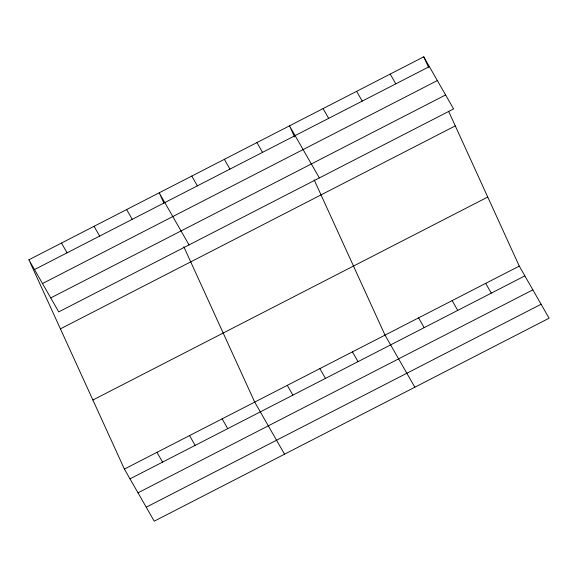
<?xml version="1.0" encoding="UTF-8"?>
<svg xmlns="http://www.w3.org/2000/svg" width="578" height="578" viewBox="0 0 578 578"><rect width="100%" height="100%" fill="white"/><g stroke="black" fill="none" stroke-linecap="round" stroke-linejoin="round"><path stroke-width="0.87" d="M28.9 259.797L423.761 56.825L453.6 108.917L58.732 311.889L28.9 259.797L124.4 469.083L154.239 521.175L549.1 318.203L519.268 266.111L448.759 111.597M34.499 269.572L429.36 66.6M42.497 283.538L437.358 80.566M50.734 297.93L445.602 94.951M60.415 328.86L455.276 125.888M92.885 400.019L487.745 197.047M124.4 469.083L519.268 266.111M130.007 478.859L524.867 275.887M137.998 492.824L532.865 289.853M146.241 507.209L541.102 304.238M390.201 74.078L395.8 83.853M485.701 283.365L491.3 293.14M356.633 91.331L362.233 101.107M452.14 300.611L457.74 310.393M323.073 108.585L328.672 118.36M418.573 317.864L424.173 327.647M319.345 177.93L289.506 125.838L294.578 136.95M414.845 387.217L385.013 335.117L314.143 179.816M256.935 142.578L262.535 152.361M352.436 351.865L358.035 361.64M224.358 159.326L229.957 169.101M319.858 368.612L325.457 378.388M191.78 176.073L197.38 185.849M287.28 385.353L292.887 395.135M189.042 244.913L159.203 192.814L163.914 203.138M284.542 454.192L254.71 402.1L183.84 246.799M126.625 209.561L132.225 219.337M222.133 418.848L227.732 428.623M94.055 226.309L99.654 236.084M189.555 435.588L195.154 445.371M61.478 243.049L67.077 252.832M156.978 452.336L162.577 462.111M423.761 56.825L428.471 67.142"/></g></svg>
